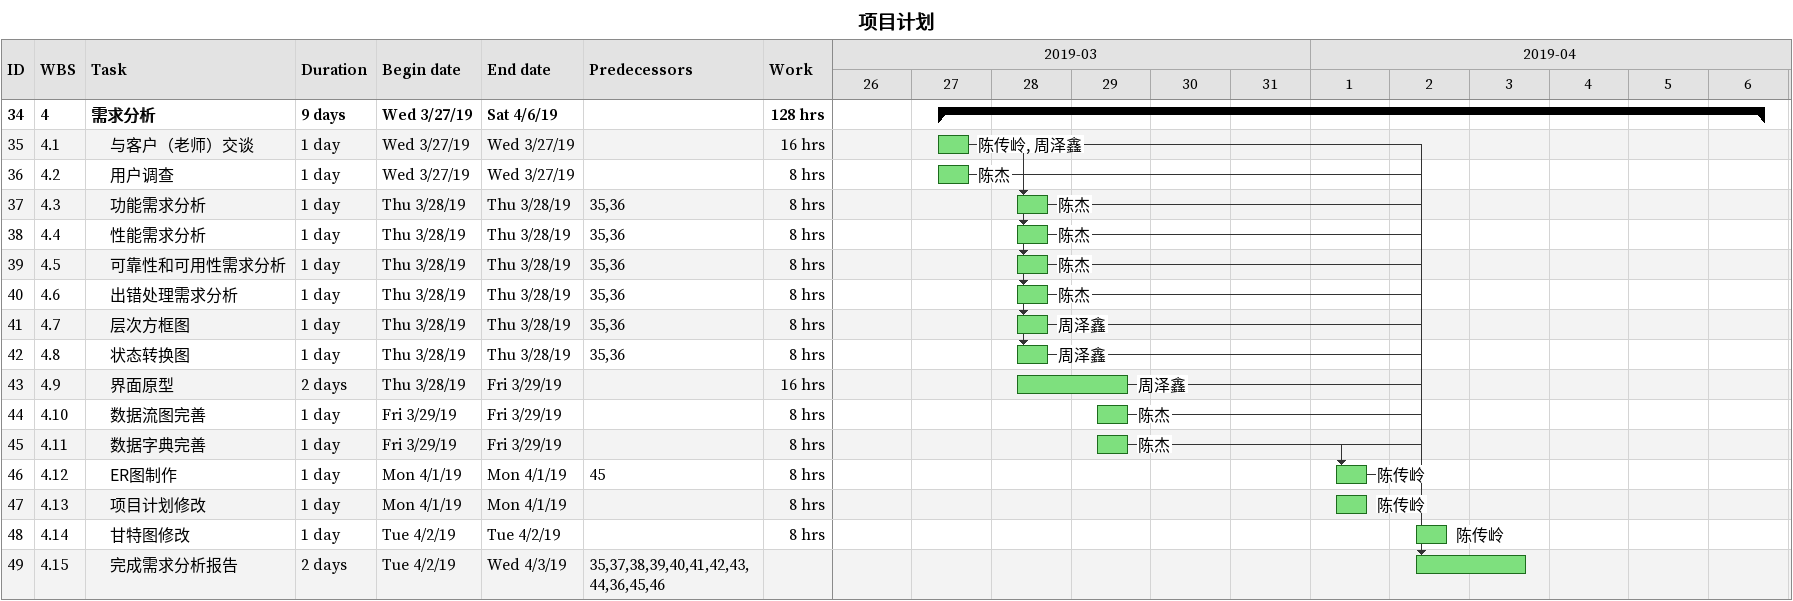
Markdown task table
项目计划

| ID | WBS | Task | Duration | Start | Finish | Predecessors | Resources | Work (h) |
|---|---|---|---|---|---|---|---|---|
| 34 | 4 | **需求分析** | 9d | 2019-03-27 | 2019-04-06 |  |  | 128 |
| 35 | 4.1 | 与客户（老师）交谈 | 1d | 2019-03-27 | 2019-03-27 |  | 陈传岭, 周泽鑫 | 16 |
| 36 | 4.2 | 用户调查 | 1d | 2019-03-27 | 2019-03-27 |  | 陈杰 | 8 |
| 37 | 4.3 | 功能需求分析 | 1d | 2019-03-28 | 2019-03-28 | 35, 36 | 陈杰 | 8 |
| 38 | 4.4 | 性能需求分析 | 1d | 2019-03-28 | 2019-03-28 | 35, 36 | 陈杰 | 8 |
| 39 | 4.5 | 可靠性和可用性需求分析 | 1d | 2019-03-28 | 2019-03-28 | 35, 36 | 陈杰 | 8 |
| 40 | 4.6 | 出错处理需求分析 | 1d | 2019-03-28 | 2019-03-28 | 35, 36 | 陈杰 | 8 |
| 41 | 4.7 | 层次方框图 | 1d | 2019-03-28 | 2019-03-28 | 35, 36 | 周泽鑫 | 8 |
| 42 | 4.8 | 状态转换图 | 1d | 2019-03-28 | 2019-03-28 | 35, 36 | 周泽鑫 | 8 |
| 43 | 4.9 | 界面原型 | 2d | 2019-03-28 | 2019-03-29 |  | 周泽鑫 | 16 |
| 44 | 4.10 | 数据流图完善 | 1d | 2019-03-29 | 2019-03-29 |  | 陈杰 | 8 |
| 45 | 4.11 | 数据字典完善 | 1d | 2019-03-29 | 2019-03-29 |  | 陈杰 | 8 |
| 46 | 4.12 | ER图制作 | 1d | 2019-04-01 | 2019-04-01 | 45 | 陈传岭 | 8 |
| 47 | 4.13 | 项目计划修改 | 1d | 2019-04-01 | 2019-04-01 |  | 陈传岭 | 8 |
| 48 | 4.14 | 甘特图修改 | 1d | 2019-04-02 | 2019-04-02 |  | 陈传岭 | 8 |
| 49 | 4.15 | 完成需求分析报告 | 2d | 2019-04-02 | 2019-04-03 | 35, 37, 38, 39, 40, 41, 42, 43, 44, 36, 45, 46 |  |  |
